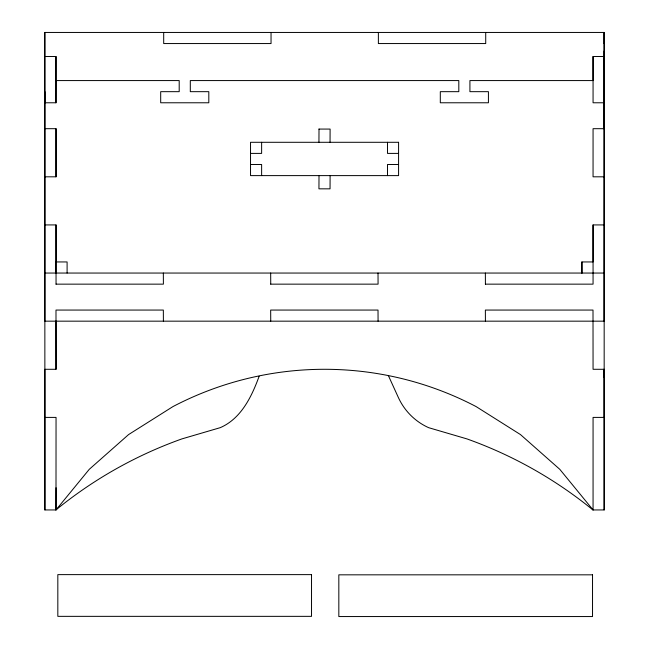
<?xml version="1.0" encoding="UTF-8"?>
<svg xmlns="http://www.w3.org/2000/svg" width="649" height="649" viewBox="0 0 649 649"><rect width="100%" height="100%" fill="white"/><g stroke="black" fill="none" stroke-linecap="round" stroke-linejoin="round"><path stroke-width="0.97" d="M593.064 509.944L593.064 417.404L604.17 417.404L604.17 509.944L593.064 509.944L559.811 469.341L520.482 434.587L476.098 406.582A326.666 326.666 0 0 0 172.958 406.582L128.575 434.587L89.246 469.341L55.992 509.944L44.886 509.944L44.813 32.45L604.178 32.45L604.17 377.483M56.049 284.148L55.992 224.927M55.992 369.289L55.992 321.166M55.936 273.051L55.936 261.945L67.098 261.945L67.098 273.051M55.984 176.812L55.992 128.689M44.813 56.512L55.992 56.512L55.992 80.573L179.197 80.573L179.197 91.671L160.692 91.671L160.692 102.777L208.808 102.777L208.808 91.671L190.303 91.671L190.303 80.573L458.811 80.573L458.811 91.671L440.306 91.671L440.306 102.777L488.421 102.777L488.421 91.671L469.917 91.671L469.917 80.573L593.064 80.573L593.064 56.512L604.17 56.512M604.17 224.927L593.064 224.927L593.064 284.148L485.363 284.148M604.162 176.812L593.056 176.812L593.064 128.689L604.17 128.689L604.178 50.955M604.032 321.166L604.17 43.556M604.17 58.361L604.17 69.459L604.154 58.361M55.919 102.777L55.992 56.512M56.049 487.732L55.992 509.944L56.049 417.404L44.886 417.404M259.146 376.25C251.747 396.482 241.241 418.581 220.23 427.667L181.898 438.902A424.633 424.633 0 0 0 55.911 509.944M604.17 102.777L593.064 102.777L593.064 56.512M44.886 128.689L56.049 128.689L56.049 176.812L44.878 176.812M318.943 129.07L330.106 129.07L330.049 142.236M250.53 153.399L261.628 153.399L261.628 142.293M398.583 153.399L387.485 153.399L387.485 142.293M250.53 164.505L261.628 164.505L261.628 175.611M398.583 164.505L387.485 164.505L387.485 175.611M44.886 224.927L56.049 224.927L56.049 261.945M581.902 273.051L581.902 261.945L593.064 261.945L593.064 224.927M44.83 273.051L604.17 273.051M55.992 284.148L163.394 284.148L163.337 273.051M270.674 284.148L378.075 284.148L378.018 273.051M604.17 321.166L44.886 321.166L44.886 91.671M388.418 375.674L398.429 397.659A60.657 60.657 0 0 0 428.608 427.667L466.939 438.902A424.633 424.633 0 0 1 592.926 509.944M581.902 261.945L581.958 273.051M604.17 509.944L604.17 369.289L593.064 369.289L593.008 310.06L485.363 310.06L485.42 321.166M604.032 369.289L604.032 417.404M485.72 32.45L485.72 43.556L378.375 43.556L378.375 32.45M485.363 273.051L485.42 284.148M378.075 321.166L378.018 310.06L270.674 310.06L270.738 321.166M330.106 175.668L330.049 188.835L318.943 188.835L319.008 175.668M319.008 129.07L318.943 142.236M271.039 32.45L271.039 43.556L163.694 43.556L163.694 32.45M270.674 273.051L270.738 284.148M163.394 321.166L163.337 310.06L55.992 310.06L56.049 369.289L44.886 369.289L44.886 509.944M56.049 80.573L56.049 102.777L44.813 102.777L44.813 32.45M604.178 32.45L604.17 43.556L604.17 32.45M398.583 142.293L250.53 142.293L250.53 175.611L398.583 175.611L398.583 142.293M311.528 574.625L57.826 574.625L57.826 616.347L311.528 616.347L311.528 574.625M592.529 574.827L338.827 574.827L338.827 616.55L592.529 616.55L592.529 574.827"/></g></svg>
